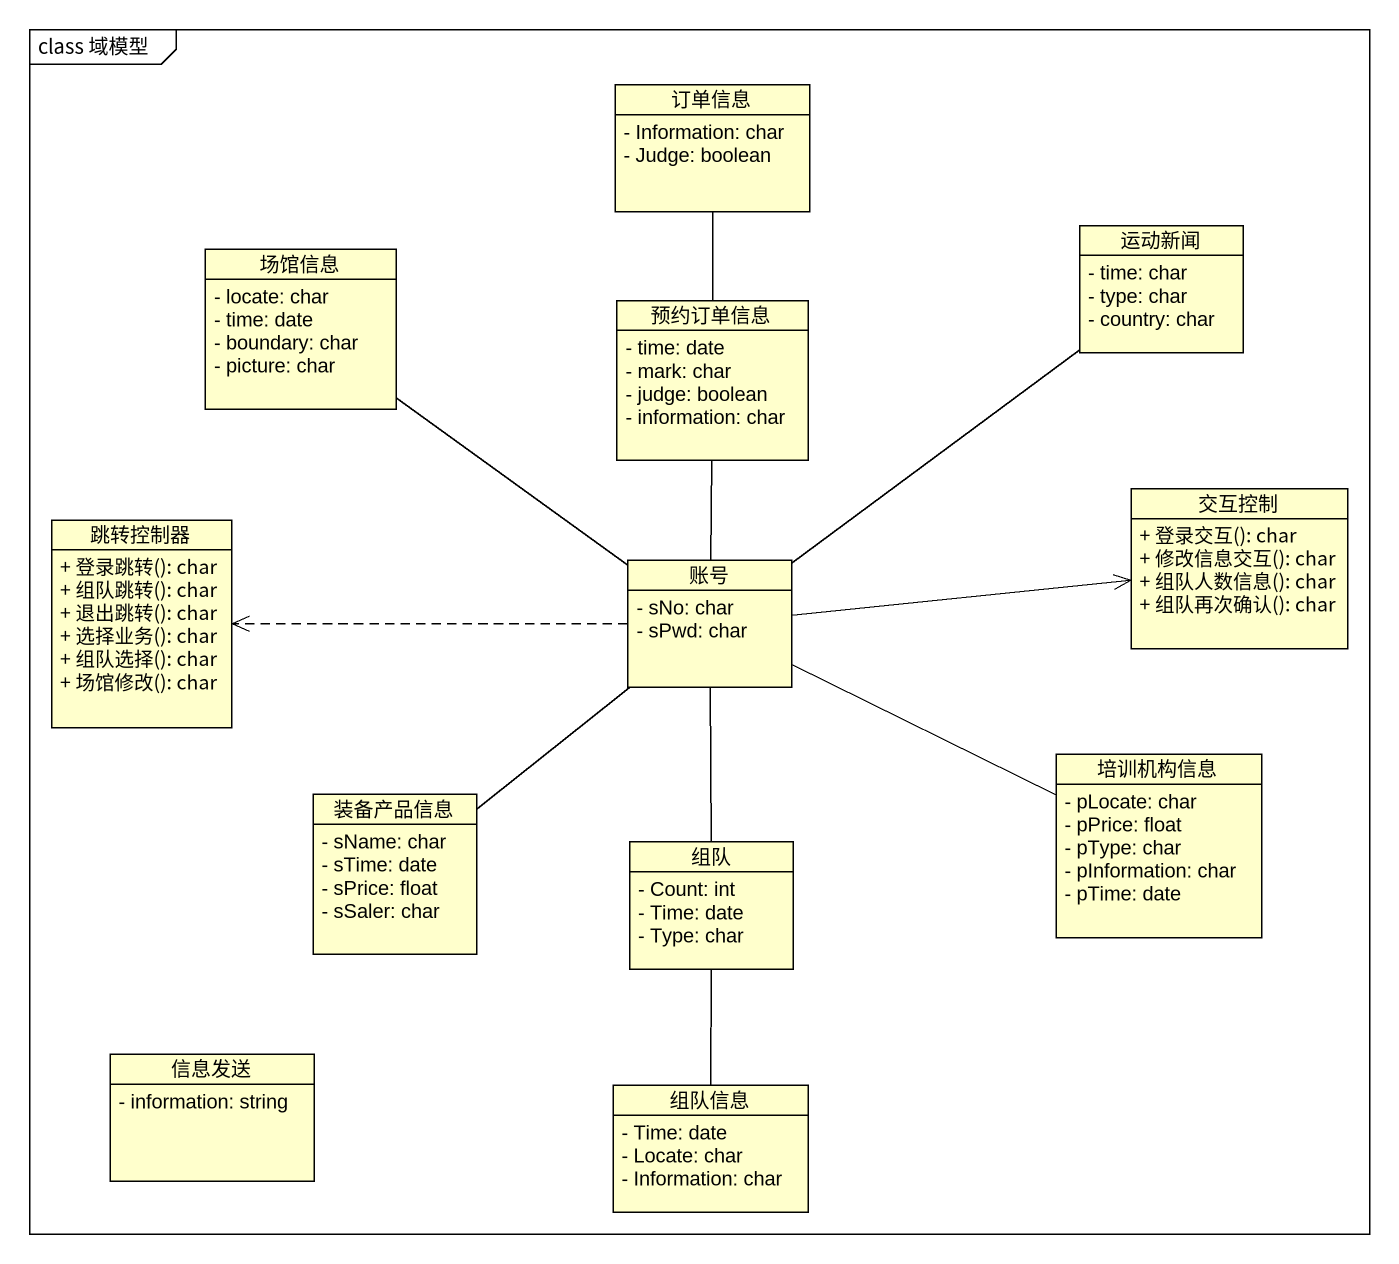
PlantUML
@startuml
mainframe class 域模型
hide circle
hide empty members
skinparam classAttributeIconSize 0
class 订单信息 {
  - Information: char
  - Judge: boolean
}
class 场馆信息 {
  - locate: char
  - time: date
  - boundary: char
  - picture: char
}
class 运动新闻 {
  - time: char
  - type: char
  - country: char
}
class 预约订单信息 {
  - time: date
  - mark: char
  - judge: boolean
  - information: char
}
class 跳转控制器 {
  + 登录跳转(): char
  + 组队跳转(): char
  + 退出跳转(): char
  + 选择业务(): char
  + 组队选择(): char
  + 场馆修改(): char
}
class 交互控制 {
  + 登录交互(): char
  + 修改信息交互(): char
  + 组队人数信息(): char
  + 组队再次确认(): char
}
class 账号 {
  - sNo: char
  - sPwd: char
}
class 培训机构信息 {
  - pLocate: char
  - pPrice: float
  - pType: char
  - pInformation: char
  - pTime: date
}
class 装备产品信息 {
  - sName: char
  - sTime: date
  - sPrice: float
  - sSaler: char
}
class 组队 {
  - Count: int
  - Time: date
  - Type: char
}
class 信息发送 {
  - information: string
}
class 组队信息 {
  - Time: date
  - Locate: char
  - Information: char
}
预约订单信息 -up- 订单信息
账号 -up- 场馆信息
账号 -up- 运动新闻
账号 -up- 预约订单信息
账号 .left.> 跳转控制器
账号 -right-> 交互控制
账号 -right- 培训机构信息
账号 -- 装备产品信息
账号 -- 组队
组队 -- 组队信息
@enduml
